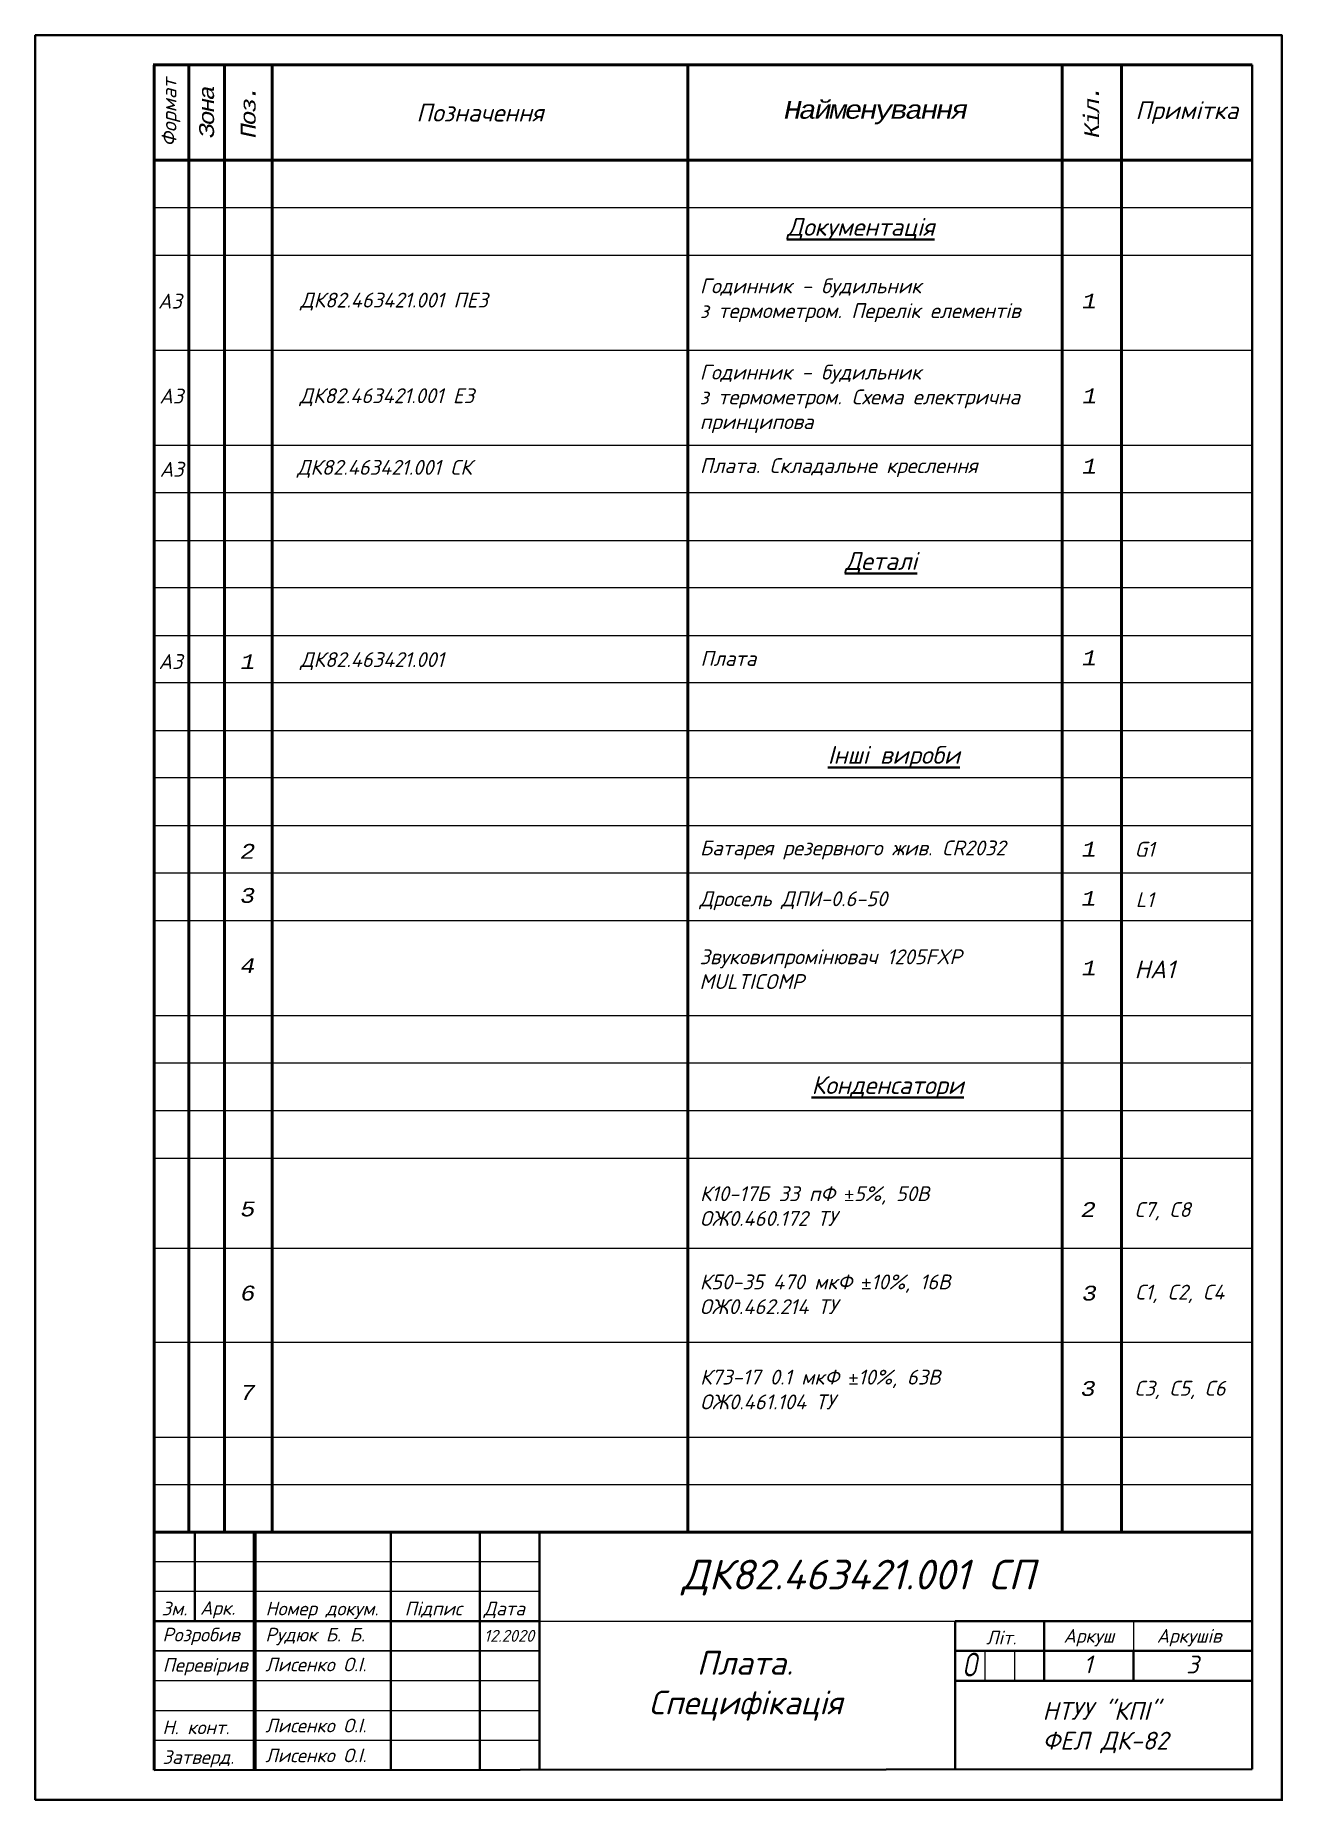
# Paper-space layout 'Лист1' of a CAD drawing. Header units: millimetres. Extents: x 0 to 210, y 0 to 297.
import ezdxf

# ---------------------------------------------------------------- set-up
doc = ezdxf.new("R2010")
doc.units = ezdxf.units.MM
doc.linetypes.add('CENTER', pattern=[50.8, 31.75, -6.35, 6.35, -6.35])
for name, color, linetype, lineweight in [('Оси', 7, 'CENTER', 0), ('Основная', 7, 'Continuous', 40), ('Основные линии', 7, 'Continuous', 50), ('схема', 7, 'Continuous', 35), ('тонкая', 7, 'Continuous', 20), ('Тонкие', 7, 'Continuous', 50), ('Тонкие линии', 7, 'Continuous', 25)]:
    doc.layers.add(name, color=color, linetype=linetype, lineweight=lineweight)
doc.styles.get("Standard").update_dxf_attribs({"font": 'arial.ttf'})
doc.styles.add('стиль1', font='romans.shx', dxfattribs={"width": 0.75, "oblique": 15, "height": 3.5})

psp = doc.layouts.new('Лист1')

# ---------------------------------------------------------------- linework, layer by layer
at = {"lineweight": 70}
psp.add_line((36.88, 45.04), (36.89, 4.97), dxfattribs=at)
for p, q in [((84.86, 40.04), (20, 40.04)), ((84.86, 35.04), (20, 35.04)), ((84.86, 30.04), (154.86, 30.04)), ((184.86, 30.04), (184.86, 25.04)), ((159.86, 25.04), (159.86, 20.04)), ((164.86, 25.04), (164.86, 20.04)), ((154.86, 5.04), (154.86, 5.04))]:
    psp.add_line(p, q)
at = {"layer": 'Основная'}
for p, q in [((204.83, 5.16), (204.86, 292.04)), ((43.63, 276.01), (39.86, 276.01)), ((182.86, 276.01), (185.09, 276.01)), ((39.86, 116.01), (39.86, 108.01)), ((20, 45.04), (204.86, 45.04)), ((26.86, 35.04), (26.86, 45.04)), ((36.86, 45.04), (36.86, 5.04)), ((59.86, 5.04), (59.86, 45.04)), ((74.86, 45.04), (74.86, 5.04)), ((84.86, 45.04), (84.86, 5.04)), ((26.86, 35.04), (26.86, 30.04)), ((84.86, 30.04), (20, 30.04)), ((154.86, 30.04), (154.86, 5.04)), ((204.86, 30.04), (154.86, 30.04)), ((169.86, 30.04), (169.86, 25.04)), ((154.86, 25.04), (204.86, 25.04)), ((169.86, 25.04), (169.86, 20.04)), ((184.86, 25.04), (184.86, 20.04)), ((204.86, 20.04), (154.86, 20.04)), ((20, 5), (204.83, 5.16))]:
    psp.add_line(p, q, dxfattribs=at)
psp.add_lwpolyline([(210, 0), (0, 0), (0, 292), (0, 297), (0, 297.04), (209.86, 297.04), (209.86, 297), (209.86, 0)], dxfattribs=at)
at = {"layer": 'Основные линии', "color": 0}
for p, q in [((204.86, 292.04), (19.86, 292.04)), ((20, 275.97), (20, 292)), ((25.86, 292.04), (25.86, 45.04)), ((31.86, 292.04), (31.86, 45.04)), ((39.86, 292.04), (39.86, 45.04)), ((109.86, 292.04), (109.86, 45.04)), ((172.86, 292.04), (172.86, 45.04)), ((182.86, 292.04), (182.86, 45.04)), ((20, 276.01), (204.86, 276.01)), ((20, 267.97), (20, 275.97)), ((20, 5), (20, 267.97)), ((202.89, 123.27), (202.89, 123.27)), ((19.86, 45.04), (204.86, 45.04))]:
    psp.add_line(p, q, dxfattribs=at)
at = {"layer": 'тонкая'}
for p, q in [((84.86, 25.04), (19.86, 25.04)), ((20, 25.04), (84.86, 25.04)), ((84.86, 20.04), (20, 20.04))]:
    psp.add_line(p, q, dxfattribs=at)
for points in [[(20, 15.04), (84.86, 15.04)], [(20, 10.04), (84.86, 10.04)]]:
    psp.add_lwpolyline(points, dxfattribs=at)
at = {"layer": 'Тонкие линии', "color": 0}
for p, q in [((204.86, 268.01), (20, 267.97)), ((20, 260.01), (204.86, 260.01)), ((20, 244.01), (204.86, 244.01)), ((20, 228.01), (204.86, 228.01)), ((204.86, 220.01), (20, 220.01)), ((20, 212.01), (204.86, 212.01)), ((204.86, 204.01), (20, 204.01)), ((20, 196.01), (204.86, 196.01))]:
    psp.add_line(p, q, dxfattribs=at)
at = {"layer": 'Тонкие линии'}
for p, q in [((204.86, 188.01), (20, 188.01)), ((20, 180.01), (204.86, 180.01)), ((204.86, 172.01), (20, 172.01)), ((20, 164.01), (204.86, 164.01)), ((204.86, 156.01), (20, 156.01)), ((20, 148.01), (204.86, 148.01)), ((20, 132.01), (204.86, 132.01)), ((204.86, 124.01), (20, 124.01)), ((20, 116.01), (204.86, 116.01)), ((20, 108.01), (204.86, 108.01)), ((20, 92.86), (204.86, 92.86)), ((20, 77.04), (204.86, 77.04)), ((20, 61.04), (204.86, 61.04)), ((20, 53.04), (204.86, 53.04))]:
    psp.add_line(p, q, dxfattribs=at)

# ---------------------------------------------------------------- texts
at = {"char_height": 2.5, "attachment_point": 5, "rotation": 90, "style": 'стиль1'}
for s, insert in [('{\\fISOCPEUR|b0|i1|c204|p34;\\Q0;\\W1;Формат}', (22.86, 284.02)), ('{\\fISOCTEUR|b0|i1|c204|p49;\\Q0;\\W1;\\T0.75;Зона}', (28.86, 284.02)), ('{\\fISOCTEUR|b0|i1|c204|p49;\\Q0;\\W1;\\T0.75;Поз.}', (35.86, 284.02)), ('{\\fISOCTEUR|b0|i1|c204|p49;\\Q0;\\W1;\\T0.75;Кіл.}', (177.86, 284.02))]:
    psp.add_mtext_dynamic_manual_height_columns(s, width=13.3478, gutter_width=12.5, heights=[0], dxfattribs=dict(at, insert=insert))
at = {"attachment_point": 5, "style": 'стиль1'}
for s, width, insert, char_height in [('{\\fISOCPEUR|b0|i1|c204|p34;\\Q0;\\W1;Позначення}', 70, (74.86, 284.02), 3), ('{\\fISOCTEUR|b0|i1|c204|p49;\\Q0;\\W1;\\T0.75;Найменування}', 70, (141.36, 284.02), 3), ('{\\fISOCPEUR|b0|i1|c204|p34;\\Q0;\\W1;Примітка}', 21.942, (193.86, 284.02), 3), ('{\\fISOCPEUR|b0|i1|c204|p34;\\Q0;\\W1;ДК\\fISOCPEUR|b0|i1|c0|p34;8\\fISOCPEUR|b0|i1|c204|p34;2.463421.001\\fISOCPEUR|b0|i1|c0|p34; \\fISOCPEUR|b0|i1|c204|p34;ПЕЗ}', 70, (60.4, 252.2), 2.5), ('{\\fISOCTEUR|b0|i1|c204|p49;\\Q0;\\W1;1}', 10, (177.49, 252.31), 2.5), ('{\\fISOCPEUR|b0|i1|c204|p34;\\Q0;\\W1;ДК\\fISOCPEUR|b0|i1|c0|p34;8\\fISOCPEUR|b0|i1|c204|p34;2.463421.001\\fISOCPEUR|b0|i1|c0|p34; \\fISOCPEUR|b0|i1|c204|p34;ЕЗ}', 70, (59.19, 236.1), 2.5), ('{\\fISOCTEUR|b0|i1|c204|p49;\\Q0;\\W1;1}', 10, (177.54, 236.33), 2.5), ('{\\fISOCPEUR|b0|i1|c204|p34;\\Q0;\\W1;ДК\\fISOCPEUR|b0|i1|c0|p34;8\\fISOCPEUR|b0|i1|c204|p34;2.\\fISOCPEUR|b0|i1|c0|p34;463421\\fISOCPEUR|b0|i1|c204|p34;.001\\fISOCPEUR|b0|i1|c0|p34; \\fISOCPEUR|b0|i1|c204|p34;СК}', 70, (58.77, 224.04), 2.5), ('{\\fISOCTEUR|b0|i1|c204|p49;\\Q0;\\W1;1}', 10, (177.51, 224.49), 2.5), ('{\\fISOCPEUR|b0|i1|c204|p34;\\Q0;\\W1;ДК\\fISOCPEUR|b0|i1|c0|p34;8\\fISOCPEUR|b0|i1|c204|p34;2.463421.001}', 70, (56.7, 191.68), 2.5), ('{\\fISOCTEUR|b0|i1|c204|p49;\\Q0;\\W1;1}', 10, (177.49, 192.22), 2.5), ('{\\fISOCTEUR|b0|i1|c204|p49;\\Q0;\\W1;1}', 10, (35.82, 191.59), 2.5), ('{\\fISOCTEUR|b0|i1|c204|p49;\\Q0;\\W1;2}', 10, (35.79, 159.65), 2.5), ('{\\fISOCTEUR|b0|i1|c204|p49;\\Q0;\\W1;1}', 10, (177.44, 160.01), 2.5), ('{\\fISOCTEUR|b0|i1|c204|p49;\\Q0;\\W1;3}', 10, (35.77, 152.21), 2.5), ('{\\fISOCTEUR|b0|i1|c204|p49;\\Q0;\\W1;1}', 10, (177.39, 151.75), 2.5), ('{\\fISOCTEUR|b0|i1|c204|p49;\\Q0;\\W1;4}', 10, (35.81, 140.42), 2.5), ('{\\fISOCTEUR|b0|i1|c204|p49;\\Q0;\\W1;1}', 10, (177.45, 140.02), 2.5), ('{\\fISOCTEUR|b0|i1|c204|p49;\\Q0;\\W1;5}', 10, (35.81, 99.44), 2.5), ('{\\fISOCTEUR|b0|i1|c204|p49;\\Q0;\\W1;2}', 10, (177.3, 99.34), 2.5), ('{\\fISOCTEUR|b0|i1|c204|p49;\\Q0;\\W1;6}', 10, (35.81, 85.27), 2.5), ('{\\fISOCTEUR|b0|i1|c204|p49;\\Q0;\\W1;3}', 10, (177.48, 85.26), 2.5), ('{\\fISOCTEUR|b0|i1|c204|p49;\\Q0;\\W1;7}', 10, (35.79, 68.56), 2.5), ('{\\fISOCTEUR|b0|i1|c204|p49;\\Q0;\\W1;3}', 10, (177.27, 69.21), 2.5)]:
    psp.add_mtext_dynamic_manual_height_columns(s, width=width, gutter_width=12.5, heights=[0], dxfattribs=dict(at, insert=insert, char_height=char_height))
at = {"insert": (75.55, 28.59), "char_height": 2, "attachment_point": 1}
psp.add_mtext_dynamic_manual_height_columns('{\\fISOCPEUR|b0|i1|c204|p34;12.2020}', width=12.7559, gutter_width=12.5, heights=[2.69], dxfattribs=at)
at = {"layer": 'Оси', "attachment_point": 1}
for s, insert, char_height in [('{\\fISOCPEUR|b0|i1|c204|p34;Батарея резервного жив. \\fISOCPEUR|b0|i1|c0|p34;CR2032}', (111.9, 161.48), 2.5), ('{\\fISOCPEUR|b0|i1|c0|p34;G1}', (185.06, 161.26), 2.5), ('{\\fISOCPEUR|b0|i1|c0|p34;L1}', (185.25, 152.77), 2.5), ('{\\fISOCPEUR|b0|i1|c204|p34;Звуковипромінювач 1205\\fISOCPEUR|b0|i1|c0|p34;FXP\\fISOCPEUR|b0|i1|c204|p34;\\P\\fISOCPEUR|b0|i1|c0|p34;MULTICOMP}', (111.82, 143.15), 2.5), ('{\\fISOCPEUR|b0|i1|c0|p34;HA1}', (185.06, 141.29), 3), ('{\\fISOCPEUR|b0|i1|c204|p34;К10-17Б 33 пФ \\fArial|b0|i1|c204|p34;\\H0.83333x;±\\fISOCPEUR|b0|i1|c204|p34;\\H1.2x;5%, 50В\\PОЖ0.460.172 ТУ   }', (111.9, 103.27), 2.5), ('{\\fISOCPEUR|b0|i1|c204|p34;С7, С8}', (185.06, 100.6), 2.5), ('{\\fISOCPEUR|b0|i1|c204|p34;К50-35 470 мкФ \\fArial|b0|i1|c204|p34;\\H0.83333x;±\\fISOCPEUR|b0|i1|c204|p34;\\H1.2x;10%, 16В \\H1x; \\PОЖ0.462.214 ТУ   }', (111.87, 88.42), 2.5), ('{\\fISOCPEUR|b0|i1|c204|p34;К73-17 0.1 мкФ \\fArial|b0|i1|c204|p34;\\H0.83333x;±\\fISOCPEUR|b0|i1|c204|p34;\\H1.2x;10%, 63В \\P\\H1x;ОЖ0.461.104 ТУ   }', (111.93, 72.39), 2.5), ('{\\fISOCPEUR|b0|i1|c204|p34;С3, С5, С6}', (185.05, 70.52), 2.5), ('{\\fISOCPEUR|b0|i1|c204|p34;Зм.}', (21.26, 33.33), 2.3), ('{\\fISOCPEUR|b0|i1|c204|p34;Арк.}', (27.74, 33.43), 2.3), ('{\\fISOCPEUR|b0|i1|c204|p34;Номер докум.}', (38.76, 33.33), 2.3), ('{\\fISOCPEUR|b0|i1|c204|p34;Підпис}', (62.18, 33.33), 2.3), ('{\\fISOCPEUR|b0|i1|c204|p34;Дата}', (75.5, 33.33), 2.3), ('{\\fISOCPEUR|b0|i1|c204|p34;Рудюк Б. Б.}', (38.73, 28.94), 2.3), ('{\\fISOCPEUR|b0|i1|c204|p34;Літ.}', (160.06, 28.44), 2.3), ('{\\fISOCPEUR|b0|i1|c204|p34;Лисенко О.І.}', (38.73, 23.91), 2.3), ('{\\fISOCPEUR|b0|i1|c204|p34;1}', (176.44, 24.28), 3), ('{\\fISOCPEUR|b0|i1|c204|p34;3}', (193.75, 24.26), 3), ('{\\fISOCPEUR|b0|i1|c204|p34;Н. конт.}', (21.4, 13.33), 2.3), ('{\\fISOCPEUR|b0|i1|c204|p34;Лисенко О.І.}', (38.73, 13.64), 2.3), ('{\\fISOCPEUR|b0|i1|c204|p34;Затверд.}', (21.4, 8.33), 2.3), ('{\\fISOCPEUR|b0|i1|c204|p34;Лисенко О.І.}', (38.73, 8.61), 2.3)]:
    psp.add_mtext(s, dxfattribs=dict(at, insert=insert, char_height=char_height))
for s, insert, char_height, width in [('{\\fISOCPEUR|b0|i1|c204|p34;Дросель ДПИ-0.6-50 }', (111.83, 152.92), 2.5, 59.0662), ('\\pt0;{\\fISOCPEUR|b0|i1|c204|p34;С1\\fISOCPEUR|b0|i1|c0|p34;, C2, C4}', (185.18, 86.7), 2.5, 21.7929), ('{\\fISOCPEUR|b0|i1|c204|p34;Розробив}', (21.4, 28.94), 2.3, 20.5864), ('{\\fISOCPEUR|b0|i1|c204|p34;Аркуш}', (173.1, 28.73), 2.3, 9.0469), ('{\\fISOCPEUR|b0|i1|c204|p34;Аркушів}', (188.79, 28.73), 2.3, 20.5864), ('{\\fISOCPEUR|b0|i1|c204|p34;Перевірив}', (21.46, 23.84), 2.3, 20.5864)]:
    psp.add_mtext(s, dxfattribs=dict(at, insert=insert, char_height=char_height, width=width))
at = {"layer": 'Основная', "attachment_point": 1}
for s, insert, char_height, width in [('{\\fISOCPEUR|b0|i1|c204|p34;\\LДокументація\\l }', (126.54, 266.28), 3, 59.6316), ('{\\fISOCPEUR|b0|i1|c204|p34;Годинник - будильник \\fISOCPEUR|b0|i1|c0|p34;\\P\\fISOCPEUR|b0|i1|c204|p34;з термометром. Перелік елементів}', (111.89, 256.1), 2.5, 67.6937), ('{\\fISOCPEUR|b0|i1|c204|p34;Годинник - будильник \\fISOCPEUR|b0|i1|c0|p34;\\P\\fISOCPEUR|b0|i1|c204|p34;з термометром. \\fISOCPEUR|b0|i1|c0|p34;C\\fISOCPEUR|b0|i1|c204|p34;хема електрична принципова}', (111.87, 241.58), 2.5, 67.6937), ('{\\fISOCPEUR|b0|i1|c204|p34;Плата. Складальне креслення }', (111.89, 225.85), 2.5, 67.6937), ('{\\fISOCPEUR|b0|i1|c204|p34;\\LДеталі}', (136.31, 210.04), 3, 59.6316), ('{\\fISOCPEUR|b0|i1|c204|p34;Плата}', (111.98, 193.38), 2.5, 67.6937), ('{\\fISOCPEUR|b0|i1|c204|p34;\\LІнші вироби}', (133.42, 177.4), 3, 59.6316), ('{\\fISOCPEUR|b0|i1|c204|p34;\\LКонденсатори}', (130.68, 121.81), 3, 59.6316), ('{\\fISOCPEUR|b0|i1|c204|p34;ДК\\fISOCPEUR|b0|i1|c0|p34;82.463421.001\\fISOCPEUR|b0|i1|c204|p34; СП}', (108.85, 40.4), 5, 67.7271)]:
    psp.add_mtext(s, dxfattribs=dict(at, insert=insert, char_height=char_height, width=width))
at = {"layer": 'Основная', "char_height": 2.5, "attachment_point": 1}
for insert in [(20.66, 253.53), (20.89, 237.55), (20.96, 225.23), (20.77, 192.86)]:
    psp.add_mtext_dynamic_manual_height_columns('{\\fISOCPEUR|b0|i1|c0|p34;A3}', width=9.2315, gutter_width=12.5, heights=[0], dxfattribs=dict(at, insert=insert))
at = {"layer": 'схема', "char_height": 4, "attachment_point": 1, "style": 'стиль1'}
for s, width, gutter_width, heights, insert in [('\\pi26.49091;{\\fISOCPEUR|b0|i1|c204|p34;\\Q0;\\W1;Плата.\\P\\pi18.4197;Специфікація}', 70, 17.5, [43.19], (84.86, 25.04)), ('{\\fISOCPEUR|b0|i1|c204|p34;\\Q0;О}', 14.6852, 15, [0], (156.11, 24.74))]:
    psp.add_mtext_dynamic_manual_height_columns(s, width=width, gutter_width=gutter_width, heights=heights, dxfattribs=dict(at, insert=insert))
at = {"layer": 'Тонкие', "insert": (169.56, 16.44), "char_height": 3, "attachment_point": 1}
psp.add_mtext_dynamic_manual_height_columns('{\\fISOCPEUR|b0|i1|c204|p34;НТУУ \\fISOCPEUR|b0|i1|c0|p34;"\\fISOCPEUR|b0|i1|c204|p34;КПІ\\fISOCPEUR|b0|i1|c0|p34;" \\fISOCPEUR|b0|i1|c204|p34;\\PФЕЛ ДК\\fISOCPEUR|b0|i1|c0|p34;-\\fISOCPEUR|b0|i1|c204|p34;8\\fISOCPEUR|b0|i1|c0|p34;2}', width=46.4051, gutter_width=12.5, heights=[9.9], dxfattribs=at)

doc.saveas('drawing.dxf')
